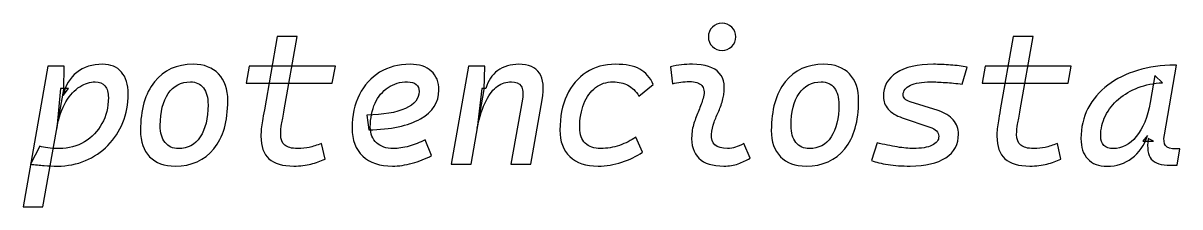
# Model space of a CAD drawing. Header units: centimetres. Extents: x 5.96 to 8.73, y 6.91 to 7.12.
# Drawn here: x 5.961 to 7.289, y 6.912 to 7.123 of the extents above; entities that cross this region are included whole.
import ezdxf

# ---------------------------------------------------------------- set-up
doc = ezdxf.new("R2010")
doc.units = ezdxf.units.CM
doc.header["$MEASUREMENT"] = 0
doc.layers.add('Layer 1', color=7, linetype='Continuous')

msp = doc.modelspace()

# ---------------------------------------------------------------- linework, layer by layer
at = {"layer": 'Layer 1', "color": 154}
for points, knots in [([(6.76318, 7.09131), (6.75887, 7.09131), (6.75515, 7.09283), (6.75207, 7.0959), (6.75207, 7.0959), (6.74903, 7.09898), (6.74748, 7.10267), (6.74748, 7.10697), (6.74748, 7.10697), (6.74748, 7.11135), (6.74903, 7.11508), (6.75207, 7.11812), (6.75207, 7.11812), (6.75515, 7.12115), (6.75887, 7.12267), (6.76318, 7.12267), (6.76318, 7.12267), (6.76756, 7.12267), (6.77125, 7.12115), (6.77428, 7.11812), (6.77428, 7.11812), (6.77732, 7.11508), (6.77884, 7.11135), (6.77884, 7.10697), (6.77884, 7.10697), (6.77884, 7.10267), (6.77732, 7.09898), (6.77428, 7.0959), (6.77428, 7.0959), (6.77125, 7.09283), (6.76756, 7.09131), (6.76318, 7.09131)], [0, 0, 0, 0, 0.1111111, 0.1111111, 0.1111111, 0.1111111, 0.2222222, 0.2222222, 0.2222222, 0.2222222, 0.3333333, 0.3333333, 0.3333333, 0.3333333, 0.4444444, 0.4444444, 0.4444444, 0.4444444, 0.5555556, 0.5555556, 0.5555556, 0.5555556, 0.6666667, 0.6666667, 0.6666667, 0.6666667, 0.7777778, 0.7777778, 0.7777778, 0.7777778, 1, 1, 1, 1]), ([(6.27158, 6.959), (6.25859, 6.959), (6.24904, 6.96178), (6.24292, 6.96732), (6.24292, 6.96732), (6.23681, 6.97289), (6.23373, 6.9815), (6.23373, 6.99326), (6.23373, 6.99326), (6.23373, 6.99622), (6.23388, 6.99905), (6.23417, 7.0018), (6.23417, 7.0018), (6.23446, 7.00451), (6.23489, 7.00755), (6.23551, 7.01095), (6.23551, 7.01095), (6.23609, 7.01435), (6.23681, 7.01851), (6.23768, 7.02347), (6.23768, 7.02347), (6.23768, 7.02347), (6.2524, 7.10741), (6.2524, 7.10741), (6.2524, 7.10741), (6.2524, 7.10741), (6.2752, 7.10741), (6.2752, 7.10741), (6.2752, 7.10741), (6.2752, 7.10741), (6.26047, 7.02347), (6.26047, 7.02347), (6.26047, 7.02347), (6.25928, 7.01638), (6.2583, 7.01095), (6.25754, 7.00711), (6.25754, 7.00711), (6.25682, 7.00332), (6.25642, 6.99941), (6.25642, 6.99536), (6.25642, 6.99536), (6.25642, 6.98978), (6.25797, 6.9857), (6.26109, 6.98306), (6.26109, 6.98306), (6.2642, 6.98045), (6.26908, 6.97915), (6.27574, 6.97915), (6.27574, 6.97915), (6.28088, 6.97915), (6.2854, 6.97958), (6.28931, 6.98041), (6.28931, 6.98041), (6.29318, 6.98128), (6.29781, 6.9828), (6.30316, 6.98497), (6.30316, 6.98497), (6.30316, 6.98497), (6.30732, 6.96685), (6.30732, 6.96685), (6.30732, 6.96685), (6.30222, 6.96468), (6.29683, 6.96279), (6.29115, 6.96127), (6.29115, 6.96127), (6.28547, 6.95976), (6.27892, 6.959), (6.27158, 6.959)], [0, 0, 0, 0, 0.0555556, 0.0555556, 0.0555556, 0.0555556, 0.1111111, 0.1111111, 0.1111111, 0.1111111, 0.1666667, 0.1666667, 0.1666667, 0.1666667, 0.2222222, 0.2222222, 0.2222222, 0.2222222, 0.2777778, 0.2777778, 0.2777778, 0.2777778, 0.3333333, 0.3333333, 0.3333333, 0.3333333, 0.3888889, 0.3888889, 0.3888889, 0.3888889, 0.4444444, 0.4444444, 0.4444444, 0.4444444, 0.5, 0.5, 0.5, 0.5, 0.5555556, 0.5555556, 0.5555556, 0.5555556, 0.6111111, 0.6111111, 0.6111111, 0.6111111, 0.6666667, 0.6666667, 0.6666667, 0.6666667, 0.7222222, 0.7222222, 0.7222222, 0.7222222, 0.7777778, 0.7777778, 0.7777778, 0.7777778, 0.8333333, 0.8333333, 0.8333333, 0.8333333, 0.8888889, 0.8888889, 0.8888889, 0.8888889, 1, 1, 1, 1]), ([(7.11662, 6.959), (7.10363, 6.959), (7.09408, 6.96178), (7.08796, 6.96732), (7.08796, 6.96732), (7.08185, 6.97289), (7.07877, 6.9815), (7.07877, 6.99326), (7.07877, 6.99326), (7.07877, 6.99622), (7.07892, 6.99905), (7.07921, 7.0018), (7.07921, 7.0018), (7.0795, 7.00451), (7.07993, 7.00755), (7.08055, 7.01095), (7.08055, 7.01095), (7.08113, 7.01435), (7.08185, 7.01851), (7.08272, 7.02347), (7.08272, 7.02347), (7.08272, 7.02347), (7.09744, 7.10741), (7.09744, 7.10741), (7.09744, 7.10741), (7.09744, 7.10741), (7.12024, 7.10741), (7.12024, 7.10741), (7.12024, 7.10741), (7.12024, 7.10741), (7.10551, 7.02347), (7.10551, 7.02347), (7.10551, 7.02347), (7.10432, 7.01638), (7.10334, 7.01095), (7.10258, 7.00711), (7.10258, 7.00711), (7.10186, 7.00332), (7.10146, 6.99941), (7.10146, 6.99536), (7.10146, 6.99536), (7.10146, 6.98978), (7.10301, 6.9857), (7.10613, 6.98306), (7.10613, 6.98306), (7.10924, 6.98045), (7.11412, 6.97915), (7.12078, 6.97915), (7.12078, 6.97915), (7.12592, 6.97915), (7.13044, 6.97958), (7.13435, 6.98041), (7.13435, 6.98041), (7.13822, 6.98128), (7.14285, 6.9828), (7.1482, 6.98497), (7.1482, 6.98497), (7.1482, 6.98497), (7.15236, 6.96685), (7.15236, 6.96685), (7.15236, 6.96685), (7.14726, 6.96468), (7.14187, 6.96279), (7.13619, 6.96127), (7.13619, 6.96127), (7.13051, 6.95976), (7.12396, 6.959), (7.11662, 6.959)], [0, 0, 0, 0, 0.0555556, 0.0555556, 0.0555556, 0.0555556, 0.1111111, 0.1111111, 0.1111111, 0.1111111, 0.1666667, 0.1666667, 0.1666667, 0.1666667, 0.2222222, 0.2222222, 0.2222222, 0.2222222, 0.2777778, 0.2777778, 0.2777778, 0.2777778, 0.3333333, 0.3333333, 0.3333333, 0.3333333, 0.3888889, 0.3888889, 0.3888889, 0.3888889, 0.4444444, 0.4444444, 0.4444444, 0.4444444, 0.5, 0.5, 0.5, 0.5, 0.5555556, 0.5555556, 0.5555556, 0.5555556, 0.6111111, 0.6111111, 0.6111111, 0.6111111, 0.6666667, 0.6666667, 0.6666667, 0.6666667, 0.7222222, 0.7222222, 0.7222222, 0.7222222, 0.7777778, 0.7777778, 0.7777778, 0.7777778, 0.8333333, 0.8333333, 0.8333333, 0.8333333, 0.8888889, 0.8888889, 0.8888889, 0.8888889, 1, 1, 1, 1]), ([(5.9835, 6.91236), (5.9835, 6.91236), (5.96071, 6.91236), (5.96071, 6.91236), (5.96071, 6.91236), (5.96071, 6.91236), (5.98904, 7.07347), (5.98904, 7.07347), (5.98904, 7.07347), (5.98904, 7.07347), (6.008, 7.07347), (6.008, 7.07347), (6.008, 7.07347), (6.008, 7.07347), (6.00727, 7.04688), (6.00727, 7.04688), (6.00727, 7.04688), (6.00727, 7.04688), (5.9835, 6.91236), (5.9835, 6.91236)], [0, 0, 0, 0, 0.1666667, 0.1666667, 0.1666667, 0.1666667, 0.3333333, 0.3333333, 0.3333333, 0.3333333, 0.5, 0.5, 0.5, 0.5, 0.6666667, 0.6666667, 0.6666667, 0.6666667, 1, 1, 1, 1]), ([(6.00004, 6.959), (5.9949, 6.959), (5.98976, 6.95921), (5.9847, 6.95961), (5.9847, 6.95961), (5.97959, 6.95997), (5.97446, 6.96051), (5.96932, 6.96124), (5.96932, 6.96124), (5.96932, 6.96124), (5.97992, 6.98179), (5.97992, 6.98179), (5.97992, 6.98179), (5.98452, 6.98005), (5.992, 6.97915), (6.00239, 6.97915), (6.00239, 6.97915), (6.01306, 6.97915), (6.02261, 6.98168), (6.03112, 6.98678), (6.03112, 6.98678), (6.03958, 6.99188), (6.04627, 6.99883), (6.05119, 7.00762), (6.05119, 7.00762), (6.05612, 7.01641), (6.05858, 7.02636), (6.05858, 7.03743), (6.05858, 7.03743), (6.05858, 7.04319), (6.05724, 7.0476), (6.05463, 7.05075), (6.05463, 7.05075), (6.05203, 7.0539), (6.0483, 7.05545), (6.04352, 7.05545), (6.04352, 7.05545), (6.03763, 7.05545), (6.03173, 7.05364), (6.0258, 7.04995), (6.0258, 7.04995), (6.01986, 7.0463), (6.01454, 7.04051), (6.00981, 7.03269), (6.00981, 7.03269), (6.00507, 7.02484), (6.00156, 7.01468), (5.99931, 7.00227), (5.99931, 7.00227), (5.99931, 7.00227), (6.00344, 7.04793), (6.00344, 7.04793), (6.00344, 7.04793), (6.00344, 7.04793), (6.01266, 7.04793), (6.01266, 7.04793), (6.01266, 7.04793), (6.01266, 7.04793), (6.00662, 7.03989), (6.00662, 7.03989), (6.00662, 7.03989), (6.00915, 7.05125), (6.0144, 7.06005), (6.02232, 7.06627), (6.02232, 7.06627), (6.03021, 7.07249), (6.04012, 7.0756), (6.05199, 7.0756), (6.05199, 7.0756), (6.06125, 7.0756), (6.06845, 7.07267), (6.07355, 7.06674), (6.07355, 7.06674), (6.07869, 7.06084), (6.08126, 7.05248), (6.08126, 7.0417), (6.08126, 7.0417), (6.08126, 7.02987), (6.0792, 7.01898), (6.07515, 7.00892), (6.07515, 7.00892), (6.07109, 6.9989), (6.06538, 6.99015), (6.05803, 6.98266), (6.05803, 6.98266), (6.05069, 6.97517), (6.04208, 6.96934), (6.0322, 6.96522), (6.0322, 6.96522), (6.02236, 6.96109), (6.01165, 6.959), (6.00004, 6.959)], [0, 0, 0, 0, 0.0416667, 0.0416667, 0.0416667, 0.0416667, 0.0833333, 0.0833333, 0.0833333, 0.0833333, 0.125, 0.125, 0.125, 0.125, 0.1666667, 0.1666667, 0.1666667, 0.1666667, 0.2083333, 0.2083333, 0.2083333, 0.2083333, 0.25, 0.25, 0.25, 0.25, 0.2916667, 0.2916667, 0.2916667, 0.2916667, 0.3333333, 0.3333333, 0.3333333, 0.3333333, 0.375, 0.375, 0.375, 0.375, 0.4166667, 0.4166667, 0.4166667, 0.4166667, 0.4583333, 0.4583333, 0.4583333, 0.4583333, 0.5, 0.5, 0.5, 0.5, 0.5416667, 0.5416667, 0.5416667, 0.5416667, 0.5833333, 0.5833333, 0.5833333, 0.5833333, 0.625, 0.625, 0.625, 0.625, 0.6666667, 0.6666667, 0.6666667, 0.6666667, 0.7083333, 0.7083333, 0.7083333, 0.7083333, 0.75, 0.75, 0.75, 0.75, 0.7916667, 0.7916667, 0.7916667, 0.7916667, 0.8333333, 0.8333333, 0.8333333, 0.8333333, 0.875, 0.875, 0.875, 0.875, 0.9166667, 0.9166667, 0.9166667, 0.9166667, 1, 1, 1, 1]), ([(6.1353, 6.959), (6.12278, 6.959), (6.11301, 6.96261), (6.10599, 6.96978), (6.10599, 6.96978), (6.09894, 6.97694), (6.09543, 6.98693), (6.09543, 6.9997), (6.09543, 6.9997), (6.09543, 7.02361), (6.10079, 7.04221), (6.11146, 7.05556), (6.11146, 7.05556), (6.1221, 7.06895), (6.13693, 7.0756), (6.15585, 7.0756), (6.15585, 7.0756), (6.16837, 7.0756), (6.17814, 7.07195), (6.18516, 7.06457), (6.18516, 7.06457), (6.19218, 7.05722), (6.19572, 7.04699), (6.19572, 7.03385), (6.19572, 7.03385), (6.19572, 7.0103), (6.1904, 6.99196), (6.17977, 6.97879), (6.17977, 6.97879), (6.16913, 6.96562), (6.1543, 6.959), (6.1353, 6.959)], [0, 0, 0, 0, 0.1111111, 0.1111111, 0.1111111, 0.1111111, 0.2222222, 0.2222222, 0.2222222, 0.2222222, 0.3333333, 0.3333333, 0.3333333, 0.3333333, 0.4444444, 0.4444444, 0.4444444, 0.4444444, 0.5555556, 0.5555556, 0.5555556, 0.5555556, 0.6666667, 0.6666667, 0.6666667, 0.6666667, 0.7777778, 0.7777778, 0.7777778, 0.7777778, 1, 1, 1, 1]), ([(6.21669, 7.05379), (6.21669, 7.05379), (6.22017, 7.07347), (6.22017, 7.07347), (6.22017, 7.07347), (6.22017, 7.07347), (6.31919, 7.07347), (6.31919, 7.07347), (6.31919, 7.07347), (6.31919, 7.07347), (6.31568, 7.05379), (6.31568, 7.05379), (6.31568, 7.05379), (6.31568, 7.05379), (6.21669, 7.05379), (6.21669, 7.05379)], [0, 0, 0, 0, 0.2, 0.2, 0.2, 0.2, 0.4, 0.4, 0.4, 0.4, 0.6, 0.6, 0.6, 0.6, 1, 1, 1, 1]), ([(6.38575, 6.97915), (6.39139, 6.97915), (6.39744, 6.98005), (6.40388, 6.98179), (6.40388, 6.98179), (6.41028, 6.98356), (6.41647, 6.98602), (6.4224, 6.98921), (6.4224, 6.98921), (6.4224, 6.98921), (6.42974, 6.97108), (6.42974, 6.97108), (6.42974, 6.97108), (6.4228, 6.96728), (6.41538, 6.96431), (6.40746, 6.96218), (6.40746, 6.96218), (6.39957, 6.96008), (6.39201, 6.959), (6.38477, 6.959), (6.38477, 6.959), (6.37023, 6.959), (6.35887, 6.96283), (6.35069, 6.97046), (6.35069, 6.97046), (6.34255, 6.9781), (6.33846, 6.98874), (6.33846, 7.00238), (6.33846, 7.00238), (6.33846, 7.01706), (6.34125, 7.02987), (6.34678, 7.04083), (6.34678, 7.04083), (6.35232, 7.0518), (6.3601, 7.06034), (6.37005, 7.06645), (6.37005, 7.06645), (6.38003, 7.07256), (6.39165, 7.0756), (6.40493, 7.0756), (6.40493, 7.0756), (6.41538, 7.0756), (6.42352, 7.073), (6.42935, 7.06775), (6.42935, 7.06775), (6.43517, 7.06254), (6.4381, 7.05527), (6.4381, 7.04594), (6.4381, 7.04594), (6.4381, 7.03208), (6.43101, 7.02115), (6.41686, 7.01319), (6.41686, 7.01319), (6.40268, 7.0052), (6.38293, 7.00096), (6.35753, 7.00046), (6.35753, 7.00046), (6.35753, 7.00046), (6.35532, 7.01743), (6.35532, 7.01743), (6.35532, 7.01743), (6.37424, 7.01772), (6.38901, 7.02021), (6.39957, 7.02495), (6.39957, 7.02495), (6.41013, 7.02969), (6.41542, 7.0362), (6.41542, 7.04456), (6.41542, 7.04456), (6.41542, 7.04793), (6.41426, 7.0506), (6.41191, 7.05256), (6.41191, 7.05256), (6.40959, 7.05451), (6.40626, 7.05545), (6.40196, 7.05545), (6.40196, 7.05545), (6.39356, 7.05545), (6.38615, 7.05332), (6.37974, 7.04901), (6.37974, 7.04901), (6.37334, 7.04471), (6.36838, 7.03866), (6.3648, 7.03089), (6.3648, 7.03089), (6.36126, 7.02311), (6.35941, 7.01403), (6.35934, 7.00364), (6.35934, 7.00364), (6.35941, 6.99594), (6.3618, 6.98993), (6.36647, 6.98562), (6.36647, 6.98562), (6.3711, 6.98132), (6.37754, 6.97915), (6.38575, 6.97915)], [0, 0, 0, 0, 0.04, 0.04, 0.04, 0.04, 0.08, 0.08, 0.08, 0.08, 0.12, 0.12, 0.12, 0.12, 0.16, 0.16, 0.16, 0.16, 0.2, 0.2, 0.2, 0.2, 0.24, 0.24, 0.24, 0.24, 0.28, 0.28, 0.28, 0.28, 0.32, 0.32, 0.32, 0.32, 0.36, 0.36, 0.36, 0.36, 0.4, 0.4, 0.4, 0.4, 0.44, 0.44, 0.44, 0.44, 0.48, 0.48, 0.48, 0.48, 0.52, 0.52, 0.52, 0.52, 0.56, 0.56, 0.56, 0.56, 0.6, 0.6, 0.6, 0.6, 0.64, 0.64, 0.64, 0.64, 0.68, 0.68, 0.68, 0.68, 0.72, 0.72, 0.72, 0.72, 0.76, 0.76, 0.76, 0.76, 0.8, 0.8, 0.8, 0.8, 0.84, 0.84, 0.84, 0.84, 0.88, 0.88, 0.88, 0.88, 0.92, 0.92, 0.92, 0.92, 1, 1, 1, 1]), ([(6.4522, 6.96113), (6.4522, 6.96113), (6.47203, 7.07347), (6.47203, 7.07347), (6.47203, 7.07347), (6.47203, 7.07347), (6.49077, 7.07347), (6.49077, 7.07347), (6.49077, 7.07347), (6.49077, 7.07347), (6.49004, 7.04666), (6.49004, 7.04666), (6.49004, 7.04666), (6.49004, 7.04666), (6.47499, 6.96113), (6.47499, 6.96113), (6.47499, 6.96113), (6.47499, 6.96113), (6.4522, 6.96113), (6.4522, 6.96113)], [0, 0, 0, 0, 0.1666667, 0.1666667, 0.1666667, 0.1666667, 0.3333333, 0.3333333, 0.3333333, 0.3333333, 0.5, 0.5, 0.5, 0.5, 0.6666667, 0.6666667, 0.6666667, 0.6666667, 1, 1, 1, 1]), ([(6.52087, 6.96113), (6.52087, 6.96113), (6.53393, 7.03584), (6.53393, 7.03584), (6.53393, 7.03584), (6.53505, 7.04235), (6.53458, 7.04724), (6.53248, 7.05053), (6.53248, 7.05053), (6.53038, 7.05382), (6.52666, 7.05545), (6.5213, 7.05545), (6.5213, 7.05545), (6.51559, 7.05545), (6.51027, 7.05382), (6.50538, 7.05049), (6.50538, 7.05049), (6.50054, 7.04717), (6.49612, 7.04163), (6.49221, 7.03389), (6.49221, 7.03389), (6.48827, 7.02615), (6.48494, 7.01569), (6.48219, 7.00248), (6.48219, 7.00248), (6.48219, 7.00248), (6.48748, 7.04793), (6.48748, 7.04793), (6.48748, 7.04793), (6.48748, 7.04793), (6.49214, 7.04793), (6.49214, 7.04793), (6.49214, 7.04793), (6.49442, 7.05679), (6.49891, 7.06359), (6.5056, 7.0684), (6.5056, 7.0684), (6.51233, 7.07322), (6.5204, 7.0756), (6.52977, 7.0756), (6.52977, 7.0756), (6.54117, 7.0756), (6.54909, 7.0722), (6.55358, 7.06536), (6.55358, 7.06536), (6.55806, 7.05856), (6.55911, 7.04843), (6.55669, 7.03501), (6.55669, 7.03501), (6.55669, 7.03501), (6.54366, 6.96113), (6.54366, 6.96113), (6.54366, 6.96113), (6.54366, 6.96113), (6.52087, 6.96113), (6.52087, 6.96113)], [0, 0, 0, 0, 0.0666667, 0.0666667, 0.0666667, 0.0666667, 0.1333333, 0.1333333, 0.1333333, 0.1333333, 0.2, 0.2, 0.2, 0.2, 0.2666667, 0.2666667, 0.2666667, 0.2666667, 0.3333333, 0.3333333, 0.3333333, 0.3333333, 0.4, 0.4, 0.4, 0.4, 0.4666667, 0.4666667, 0.4666667, 0.4666667, 0.5333333, 0.5333333, 0.5333333, 0.5333333, 0.6, 0.6, 0.6, 0.6, 0.6666667, 0.6666667, 0.6666667, 0.6666667, 0.7333333, 0.7333333, 0.7333333, 0.7333333, 0.8, 0.8, 0.8, 0.8, 0.8666667, 0.8666667, 0.8666667, 0.8666667, 1, 1, 1, 1]), ([(6.6239, 6.97915), (6.63124, 6.97915), (6.63844, 6.98034), (6.64546, 6.98277), (6.64546, 6.98277), (6.65248, 6.98515), (6.65874, 6.9883), (6.66417, 6.99217), (6.66417, 6.99217), (6.66417, 6.99217), (6.6718, 6.97481), (6.6718, 6.97481), (6.6718, 6.97481), (6.66489, 6.97007), (6.65697, 6.96627), (6.64807, 6.96337), (6.64807, 6.96337), (6.63917, 6.96044), (6.63008, 6.959), (6.62082, 6.959), (6.62082, 6.959), (6.60689, 6.959), (6.59611, 6.96261), (6.58848, 6.96981), (6.58848, 6.96981), (6.58088, 6.97701), (6.57704, 6.98718), (6.57704, 7.00024), (6.57704, 7.00024), (6.57704, 7.01544), (6.57969, 7.02868), (6.585, 7.03993), (6.585, 7.03993), (6.59029, 7.05122), (6.59774, 7.05997), (6.60729, 7.06623), (6.60729, 7.06623), (6.61688, 7.07249), (6.62809, 7.0756), (6.64097, 7.0756), (6.64097, 7.0756), (6.65255, 7.0756), (6.66178, 7.07376), (6.66862, 7.0701), (6.66862, 7.0701), (6.67549, 7.06641), (6.68066, 7.06048), (6.68421, 7.0523), (6.68421, 7.0523), (6.68421, 7.0523), (6.66778, 7.03924), (6.66778, 7.03924), (6.66778, 7.03924), (6.66409, 7.04489), (6.6599, 7.04901), (6.65516, 7.05162), (6.65516, 7.05162), (6.65042, 7.05418), (6.6447, 7.05545), (6.63801, 7.05545), (6.63801, 7.05545), (6.63037, 7.05545), (6.62368, 7.05328), (6.61789, 7.0489), (6.61789, 7.0489), (6.61214, 7.04452), (6.60769, 7.03837), (6.60454, 7.03045), (6.60454, 7.03045), (6.60139, 7.02253), (6.5998, 7.01323), (6.59973, 7.00259), (6.59973, 7.00259), (6.5998, 6.99514), (6.60194, 6.98939), (6.60613, 6.9853), (6.60613, 6.9853), (6.61033, 6.98121), (6.61626, 6.97915), (6.6239, 6.97915)], [0, 0, 0, 0, 0.047619, 0.047619, 0.047619, 0.047619, 0.0952381, 0.0952381, 0.0952381, 0.0952381, 0.1428571, 0.1428571, 0.1428571, 0.1428571, 0.1904762, 0.1904762, 0.1904762, 0.1904762, 0.2380952, 0.2380952, 0.2380952, 0.2380952, 0.2857143, 0.2857143, 0.2857143, 0.2857143, 0.3333333, 0.3333333, 0.3333333, 0.3333333, 0.3809524, 0.3809524, 0.3809524, 0.3809524, 0.4285714, 0.4285714, 0.4285714, 0.4285714, 0.4761905, 0.4761905, 0.4761905, 0.4761905, 0.5238095, 0.5238095, 0.5238095, 0.5238095, 0.5714286, 0.5714286, 0.5714286, 0.5714286, 0.6190476, 0.6190476, 0.6190476, 0.6190476, 0.6666667, 0.6666667, 0.6666667, 0.6666667, 0.7142857, 0.7142857, 0.7142857, 0.7142857, 0.7619048, 0.7619048, 0.7619048, 0.7619048, 0.8095238, 0.8095238, 0.8095238, 0.8095238, 0.8571429, 0.8571429, 0.8571429, 0.8571429, 0.9047619, 0.9047619, 0.9047619, 0.9047619, 1, 1, 1, 1]), ([(6.78807, 6.98497), (6.78807, 6.98497), (6.79538, 6.96793), (6.79538, 6.96793), (6.79538, 6.96793), (6.79107, 6.96544), (6.78651, 6.96334), (6.7817, 6.9616), (6.7817, 6.9616), (6.77693, 6.95986), (6.77139, 6.959), (6.76517, 6.959), (6.76517, 6.959), (6.7524, 6.959), (6.74288, 6.962), (6.73666, 6.968), (6.73666, 6.968), (6.73043, 6.97401), (6.72768, 6.98284), (6.72841, 6.99442), (6.72841, 6.99442), (6.72873, 6.9997), (6.72978, 7.00487), (6.73152, 7.0099), (6.73152, 7.0099), (6.73326, 7.01489), (6.73514, 7.01978), (6.73713, 7.02452), (6.73713, 7.02452), (6.73915, 7.02926), (6.74071, 7.03382), (6.74176, 7.03819), (6.74176, 7.03819), (6.74324, 7.04398), (6.74263, 7.04836), (6.73991, 7.05133), (6.73991, 7.05133), (6.73716, 7.05429), (6.73246, 7.05578), (6.72573, 7.05578), (6.72573, 7.05578), (6.71904, 7.05578), (6.71256, 7.05498), (6.70634, 7.05335), (6.70634, 7.05335), (6.70634, 7.05335), (6.70413, 7.07264), (6.70413, 7.07264), (6.70413, 7.07264), (6.70829, 7.07383), (6.71245, 7.07463), (6.71661, 7.07502), (6.71661, 7.07502), (6.72081, 7.07542), (6.72497, 7.0756), (6.72913, 7.0756), (6.72913, 7.0756), (6.74375, 7.0756), (6.75406, 7.07227), (6.75999, 7.06558), (6.75999, 7.06558), (6.76593, 7.05892), (6.7673, 7.04908), (6.76412, 7.03606), (6.76412, 7.03606), (6.76292, 7.03107), (6.76133, 7.02636), (6.75941, 7.02202), (6.75941, 7.02202), (6.75746, 7.01768), (6.75569, 7.01337), (6.75406, 7.00914), (6.75406, 7.00914), (6.75243, 7.00491), (6.75142, 7.00031), (6.75109, 6.99536), (6.75109, 6.99536), (6.7503, 6.98457), (6.75638, 6.97915), (6.76933, 6.97915), (6.76933, 6.97915), (6.77284, 6.97915), (6.77595, 6.97958), (6.77859, 6.98049), (6.77859, 6.98049), (6.78123, 6.98135), (6.78442, 6.98287), (6.78807, 6.98497)], [0, 0, 0, 0, 0.0434783, 0.0434783, 0.0434783, 0.0434783, 0.0869565, 0.0869565, 0.0869565, 0.0869565, 0.1304348, 0.1304348, 0.1304348, 0.1304348, 0.173913, 0.173913, 0.173913, 0.173913, 0.2173913, 0.2173913, 0.2173913, 0.2173913, 0.2608696, 0.2608696, 0.2608696, 0.2608696, 0.3043478, 0.3043478, 0.3043478, 0.3043478, 0.3478261, 0.3478261, 0.3478261, 0.3478261, 0.3913043, 0.3913043, 0.3913043, 0.3913043, 0.4347826, 0.4347826, 0.4347826, 0.4347826, 0.4782609, 0.4782609, 0.4782609, 0.4782609, 0.5217391, 0.5217391, 0.5217391, 0.5217391, 0.5652174, 0.5652174, 0.5652174, 0.5652174, 0.6086957, 0.6086957, 0.6086957, 0.6086957, 0.6521739, 0.6521739, 0.6521739, 0.6521739, 0.6956522, 0.6956522, 0.6956522, 0.6956522, 0.7391304, 0.7391304, 0.7391304, 0.7391304, 0.7826087, 0.7826087, 0.7826087, 0.7826087, 0.826087, 0.826087, 0.826087, 0.826087, 0.8695652, 0.8695652, 0.8695652, 0.8695652, 0.9130435, 0.9130435, 0.9130435, 0.9130435, 1, 1, 1, 1]), ([(6.85962, 6.959), (6.8471, 6.959), (6.83733, 6.96261), (6.83031, 6.96978), (6.83031, 6.96978), (6.82326, 6.97694), (6.81975, 6.98693), (6.81975, 6.9997), (6.81975, 6.9997), (6.81975, 7.02361), (6.82511, 7.04221), (6.83578, 7.05556), (6.83578, 7.05556), (6.84642, 7.06895), (6.86125, 7.0756), (6.88017, 7.0756), (6.88017, 7.0756), (6.89269, 7.0756), (6.90246, 7.07195), (6.90948, 7.06457), (6.90948, 7.06457), (6.9165, 7.05722), (6.92004, 7.04699), (6.92004, 7.03385), (6.92004, 7.03385), (6.92004, 7.0103), (6.91472, 6.99196), (6.90409, 6.97879), (6.90409, 6.97879), (6.89345, 6.96562), (6.87862, 6.959), (6.85962, 6.959)], [0, 0, 0, 0, 0.1111111, 0.1111111, 0.1111111, 0.1111111, 0.2222222, 0.2222222, 0.2222222, 0.2222222, 0.3333333, 0.3333333, 0.3333333, 0.3333333, 0.4444444, 0.4444444, 0.4444444, 0.4444444, 0.5555556, 0.5555556, 0.5555556, 0.5555556, 0.6666667, 0.6666667, 0.6666667, 0.6666667, 0.7777778, 0.7777778, 0.7777778, 0.7777778, 1, 1, 1, 1]), ([(6.97918, 6.959), (6.96999, 6.959), (6.96153, 6.95957), (6.95382, 6.9607), (6.95382, 6.9607), (6.94611, 6.96185), (6.93986, 6.96341), (6.93497, 6.96536), (6.93497, 6.96536), (6.93497, 6.96536), (6.94112, 6.98573), (6.94112, 6.98573), (6.94112, 6.98573), (6.9493, 6.98367), (6.95704, 6.98208), (6.96428, 6.98088), (6.96428, 6.98088), (6.97151, 6.97973), (6.97766, 6.97915), (6.98276, 6.97915), (6.98276, 6.97915), (6.99203, 6.97915), (6.99923, 6.98038), (7.00433, 6.9828), (7.00433, 6.9828), (7.00947, 6.98526), (7.01203, 6.9887), (7.01203, 6.99315), (7.01203, 6.99315), (7.01203, 6.99532), (7.01117, 6.99735), (7.00943, 6.99923), (7.00943, 6.99923), (7.00769, 7.00111), (7.0052, 7.00259), (7.00194, 7.00364), (7.00194, 7.00364), (7.00194, 7.00364), (6.97017, 7.01435), (6.97017, 7.01435), (6.97017, 7.01435), (6.96316, 7.01667), (6.9578, 7.01996), (6.95404, 7.02419), (6.95404, 7.02419), (6.95031, 7.02842), (6.94843, 7.0332), (6.94843, 7.03852), (6.94843, 7.03852), (6.94843, 7.05031), (6.95342, 7.05943), (6.96341, 7.06591), (6.96341, 7.06591), (6.97343, 7.07238), (6.98758, 7.0756), (7.00588, 7.0756), (7.00588, 7.0756), (7.01232, 7.0756), (7.01891, 7.07531), (7.02564, 7.07477), (7.02564, 7.07477), (7.0324, 7.07419), (7.03874, 7.07343), (7.04467, 7.07242), (7.04467, 7.07242), (7.04467, 7.07242), (7.03895, 7.05292), (7.03895, 7.05292), (7.03895, 7.05292), (7.0323, 7.05371), (7.02582, 7.05433), (7.01949, 7.05476), (7.01949, 7.05476), (7.01316, 7.05523), (7.00758, 7.05545), (7.0027, 7.05545), (7.0027, 7.05545), (6.99268, 7.05545), (6.9849, 7.05418), (6.97944, 7.05162), (6.97944, 7.05162), (6.97394, 7.04901), (6.97122, 7.04536), (6.97122, 7.04062), (6.97122, 7.04062), (6.97122, 7.03892), (6.97187, 7.0374), (6.97321, 7.03602), (6.97321, 7.03602), (6.97459, 7.03465), (6.97654, 7.03356), (6.97918, 7.03277), (6.97918, 7.03277), (6.97918, 7.03277), (7.01149, 7.02249), (7.01149, 7.02249), (7.01149, 7.02249), (7.01898, 7.0201), (7.02473, 7.01656), (7.02871, 7.01185), (7.02871, 7.01185), (7.03269, 7.00715), (7.03472, 7.00176), (7.03472, 6.99568), (7.03472, 6.99568), (7.03472, 6.98403), (7.02987, 6.97499), (7.02017, 6.96862), (7.02017, 6.96862), (7.01051, 6.96222), (6.99684, 6.959), (6.97918, 6.959)], [0, 0, 0, 0, 0.0344828, 0.0344828, 0.0344828, 0.0344828, 0.0689655, 0.0689655, 0.0689655, 0.0689655, 0.1034483, 0.1034483, 0.1034483, 0.1034483, 0.137931, 0.137931, 0.137931, 0.137931, 0.1724138, 0.1724138, 0.1724138, 0.1724138, 0.2068966, 0.2068966, 0.2068966, 0.2068966, 0.2413793, 0.2413793, 0.2413793, 0.2413793, 0.2758621, 0.2758621, 0.2758621, 0.2758621, 0.3103448, 0.3103448, 0.3103448, 0.3103448, 0.3448276, 0.3448276, 0.3448276, 0.3448276, 0.3793103, 0.3793103, 0.3793103, 0.3793103, 0.4137931, 0.4137931, 0.4137931, 0.4137931, 0.4482759, 0.4482759, 0.4482759, 0.4482759, 0.4827586, 0.4827586, 0.4827586, 0.4827586, 0.5172414, 0.5172414, 0.5172414, 0.5172414, 0.5517241, 0.5517241, 0.5517241, 0.5517241, 0.5862069, 0.5862069, 0.5862069, 0.5862069, 0.6206897, 0.6206897, 0.6206897, 0.6206897, 0.6551724, 0.6551724, 0.6551724, 0.6551724, 0.6896552, 0.6896552, 0.6896552, 0.6896552, 0.7241379, 0.7241379, 0.7241379, 0.7241379, 0.7586207, 0.7586207, 0.7586207, 0.7586207, 0.7931034, 0.7931034, 0.7931034, 0.7931034, 0.8275862, 0.8275862, 0.8275862, 0.8275862, 0.862069, 0.862069, 0.862069, 0.862069, 0.8965517, 0.8965517, 0.8965517, 0.8965517, 0.9310345, 0.9310345, 0.9310345, 0.9310345, 1, 1, 1, 1]), ([(7.06173, 7.05379), (7.06173, 7.05379), (7.06521, 7.07347), (7.06521, 7.07347), (7.06521, 7.07347), (7.06521, 7.07347), (7.16423, 7.07347), (7.16423, 7.07347), (7.16423, 7.07347), (7.16423, 7.07347), (7.16072, 7.05379), (7.16072, 7.05379), (7.16072, 7.05379), (7.16072, 7.05379), (7.06173, 7.05379), (7.06173, 7.05379)], [0, 0, 0, 0, 0.2, 0.2, 0.2, 0.2, 0.4, 0.4, 0.4, 0.4, 0.6, 0.6, 0.6, 0.6, 1, 1, 1, 1]), ([(7.20536, 6.95889), (7.19573, 6.95892), (7.18831, 6.96167), (7.18307, 6.96717), (7.18307, 6.96717), (7.17786, 6.97267), (7.17525, 6.98045), (7.17525, 6.99051), (7.17525, 6.99051), (7.17525, 7.00321), (7.17793, 7.01475), (7.18336, 7.0251), (7.18336, 7.0251), (7.18875, 7.03544), (7.19635, 7.04431), (7.20608, 7.05165), (7.20608, 7.05165), (7.21585, 7.059), (7.22724, 7.06464), (7.2403, 7.06862), (7.2403, 7.06862), (7.2534, 7.07256), (7.26758, 7.07455), (7.28292, 7.07455), (7.28292, 7.07455), (7.28292, 7.07455), (7.28506, 7.07455), (7.28506, 7.07455), (7.28506, 7.07455), (7.28506, 7.07455), (7.27106, 6.99474), (7.27106, 6.99474), (7.27106, 6.99474), (7.27008, 6.98906), (7.27052, 6.98497), (7.2724, 6.98244), (7.2724, 6.98244), (7.27424, 6.97991), (7.27829, 6.9786), (7.28452, 6.9786), (7.28452, 6.9786), (7.28452, 6.9786), (7.28886, 6.9786), (7.28886, 6.9786), (7.28886, 6.9786), (7.28886, 6.9786), (7.28567, 6.96008), (7.28567, 6.96008), (7.28567, 6.96008), (7.28567, 6.96008), (7.27815, 6.96008), (7.27815, 6.96008), (7.27815, 6.96008), (7.27272, 6.96008), (7.26816, 6.96062), (7.26455, 6.96171), (7.26455, 6.96171), (7.26089, 6.96279), (7.25807, 6.96453), (7.25604, 6.96692), (7.25604, 6.96692), (7.25405, 6.96927), (7.25275, 6.97242), (7.25221, 6.97629), (7.25221, 6.97629), (7.25163, 6.98016), (7.2517, 6.9849), (7.25239, 6.99051), (7.25239, 6.99051), (7.25239, 6.99051), (7.25854, 6.98772), (7.25854, 6.98772), (7.25854, 6.98772), (7.25854, 6.98772), (7.24624, 6.98772), (7.24624, 6.98772), (7.24624, 6.98772), (7.24624, 6.98772), (7.25188, 6.99387), (7.25188, 6.99387), (7.25188, 6.99387), (7.24798, 6.9828), (7.24197, 6.97419), (7.23386, 6.96808), (7.23386, 6.96808), (7.22572, 6.96196), (7.21621, 6.95892), (7.20536, 6.95889)], [0, 0, 0, 0, 0.0434783, 0.0434783, 0.0434783, 0.0434783, 0.0869565, 0.0869565, 0.0869565, 0.0869565, 0.1304348, 0.1304348, 0.1304348, 0.1304348, 0.173913, 0.173913, 0.173913, 0.173913, 0.2173913, 0.2173913, 0.2173913, 0.2173913, 0.2608696, 0.2608696, 0.2608696, 0.2608696, 0.3043478, 0.3043478, 0.3043478, 0.3043478, 0.3478261, 0.3478261, 0.3478261, 0.3478261, 0.3913043, 0.3913043, 0.3913043, 0.3913043, 0.4347826, 0.4347826, 0.4347826, 0.4347826, 0.4782609, 0.4782609, 0.4782609, 0.4782609, 0.5217391, 0.5217391, 0.5217391, 0.5217391, 0.5652174, 0.5652174, 0.5652174, 0.5652174, 0.6086957, 0.6086957, 0.6086957, 0.6086957, 0.6521739, 0.6521739, 0.6521739, 0.6521739, 0.6956522, 0.6956522, 0.6956522, 0.6956522, 0.7391304, 0.7391304, 0.7391304, 0.7391304, 0.7826087, 0.7826087, 0.7826087, 0.7826087, 0.826087, 0.826087, 0.826087, 0.826087, 0.8695652, 0.8695652, 0.8695652, 0.8695652, 0.9130435, 0.9130435, 0.9130435, 0.9130435, 1, 1, 1, 1]), ([(6.13921, 6.97904), (6.14981, 6.97904), (6.15809, 6.98349), (6.16406, 6.99235), (6.16406, 6.99235), (6.17003, 7.00122), (6.17304, 7.01352), (6.17304, 7.02929), (6.17304, 7.02929), (6.17304, 7.03747), (6.17126, 7.04391), (6.16772, 7.04854), (6.16772, 7.04854), (6.16421, 7.05317), (6.15922, 7.05545), (6.15278, 7.05545), (6.15278, 7.05545), (6.14189, 7.05545), (6.13338, 7.05104), (6.12731, 7.04221), (6.12731, 7.04221), (6.12119, 7.03338), (6.11812, 7.02108), (6.11812, 7.00534), (6.11812, 7.00534), (6.11812, 6.99706), (6.11996, 6.99062), (6.12369, 6.98599), (6.12369, 6.98599), (6.12738, 6.98135), (6.13259, 6.97904), (6.13921, 6.97904)], [0, 0, 0, 0, 0.1111111, 0.1111111, 0.1111111, 0.1111111, 0.2222222, 0.2222222, 0.2222222, 0.2222222, 0.3333333, 0.3333333, 0.3333333, 0.3333333, 0.4444444, 0.4444444, 0.4444444, 0.4444444, 0.5555556, 0.5555556, 0.5555556, 0.5555556, 0.6666667, 0.6666667, 0.6666667, 0.6666667, 0.7777778, 0.7777778, 0.7777778, 0.7777778, 1, 1, 1, 1]), ([(6.86353, 6.97904), (6.87413, 6.97904), (6.88241, 6.98349), (6.88838, 6.99235), (6.88838, 6.99235), (6.89435, 7.00122), (6.89736, 7.01352), (6.89736, 7.02929), (6.89736, 7.02929), (6.89736, 7.03747), (6.89558, 7.04391), (6.89204, 7.04854), (6.89204, 7.04854), (6.88853, 7.05317), (6.88354, 7.05545), (6.8771, 7.05545), (6.8771, 7.05545), (6.86621, 7.05545), (6.8577, 7.05104), (6.85163, 7.04221), (6.85163, 7.04221), (6.84551, 7.03338), (6.84244, 7.02108), (6.84244, 7.00534), (6.84244, 7.00534), (6.84244, 6.99706), (6.84428, 6.99062), (6.84801, 6.98599), (6.84801, 6.98599), (6.8517, 6.98135), (6.85691, 6.97904), (6.86353, 6.97904)], [0, 0, 0, 0, 0.1111111, 0.1111111, 0.1111111, 0.1111111, 0.2222222, 0.2222222, 0.2222222, 0.2222222, 0.3333333, 0.3333333, 0.3333333, 0.3333333, 0.4444444, 0.4444444, 0.4444444, 0.4444444, 0.5555556, 0.5555556, 0.5555556, 0.5555556, 0.6666667, 0.6666667, 0.6666667, 0.6666667, 0.7777778, 0.7777778, 0.7777778, 0.7777778, 1, 1, 1, 1]), ([(7.21223, 6.97904), (7.2224, 6.97904), (7.23126, 6.98363), (7.23882, 6.99282), (7.23882, 6.99282), (7.24638, 7.00201), (7.2517, 7.015), (7.25474, 7.03183), (7.25474, 7.03183), (7.25474, 7.03183), (7.26024, 7.06258), (7.26024, 7.06258), (7.26024, 7.06258), (7.26024, 7.06258), (7.26885, 7.0544), (7.26885, 7.0544), (7.26885, 7.0544), (7.25894, 7.05397), (7.24971, 7.05216), (7.2411, 7.0489), (7.2411, 7.0489), (7.23253, 7.04565), (7.225, 7.04127), (7.21852, 7.03581), (7.21852, 7.03581), (7.21208, 7.03034), (7.20702, 7.02397), (7.20337, 7.01674), (7.20337, 7.01674), (7.19975, 7.00947), (7.19794, 7.00162), (7.19794, 6.99315), (7.19794, 6.99315), (7.19794, 6.98863), (7.19917, 6.98515), (7.2017, 6.98269), (7.2017, 6.98269), (7.2042, 6.98027), (7.20771, 6.97904), (7.21223, 6.97904)], [0, 0, 0, 0, 0.0909091, 0.0909091, 0.0909091, 0.0909091, 0.1818182, 0.1818182, 0.1818182, 0.1818182, 0.2727273, 0.2727273, 0.2727273, 0.2727273, 0.3636364, 0.3636364, 0.3636364, 0.3636364, 0.4545455, 0.4545455, 0.4545455, 0.4545455, 0.5454545, 0.5454545, 0.5454545, 0.5454545, 0.6363636, 0.6363636, 0.6363636, 0.6363636, 0.7272727, 0.7272727, 0.7272727, 0.7272727, 0.8181818, 0.8181818, 0.8181818, 0.8181818, 1, 1, 1, 1])]:
    msp.add_open_spline(points, degree=3, knots=knots, dxfattribs=at)

doc.saveas('drawing.dxf')
